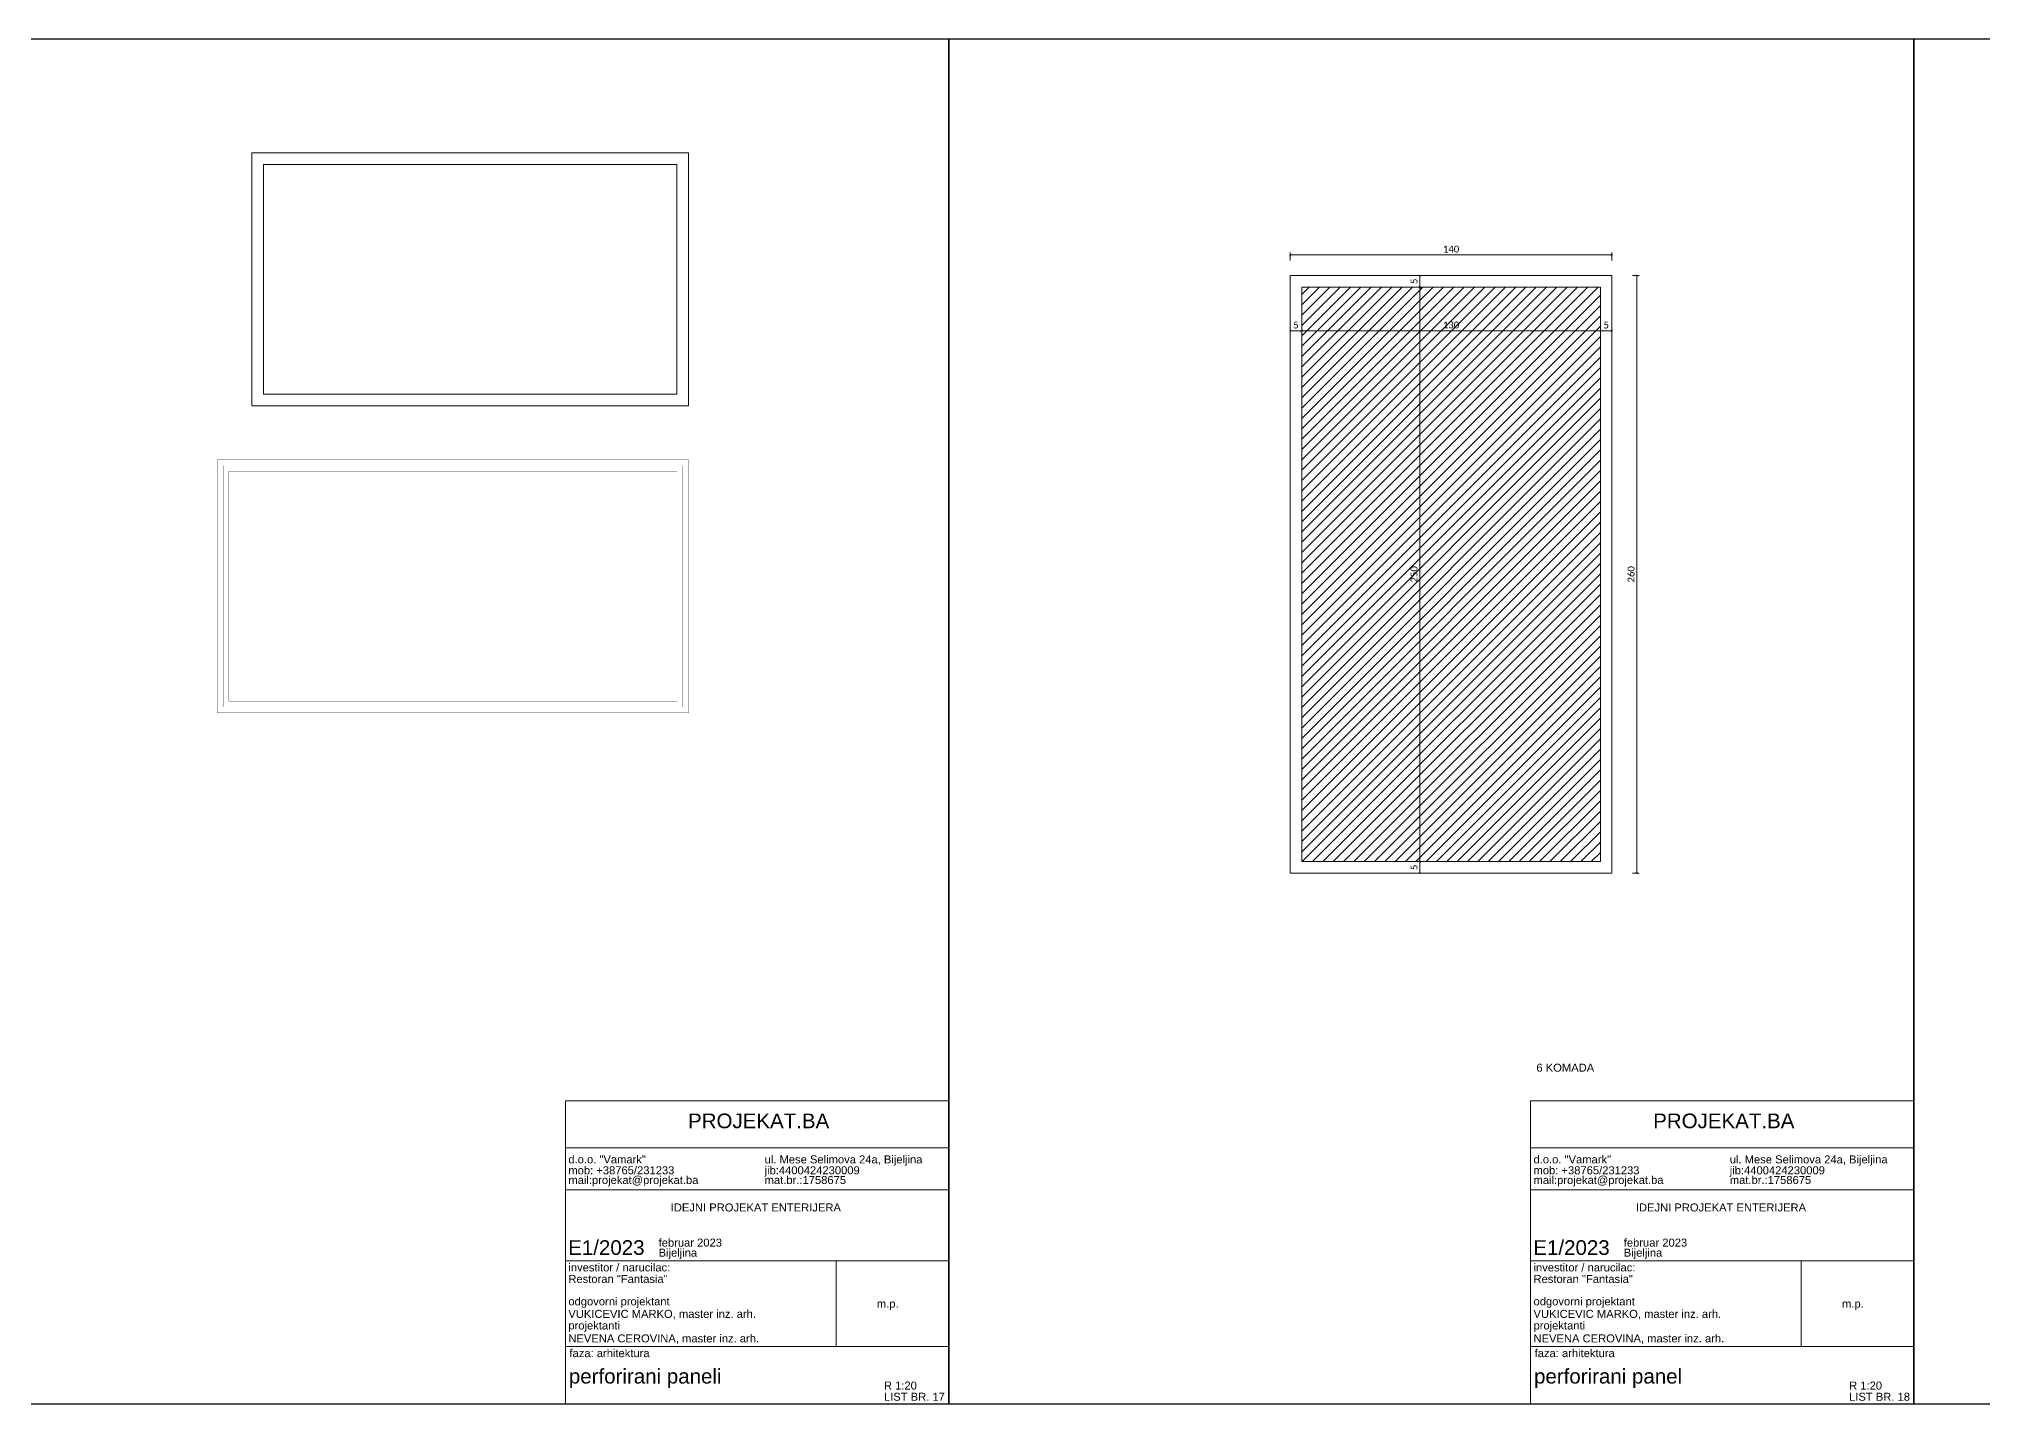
# Model space of a CAD drawing. Header units: centimetres. Extents: x -26724 to 60145, y -23645 to 6771.
# Drawn here: x 14631 to 15476, y 81 to 675 of the extents above; entities that cross this region are included whole.
import ezdxf

# ---------------------------------------------------------------- set-up
doc = ezdxf.new("R2010")
doc.units = ezdxf.units.CM
doc.linetypes.add('DALEKOVOD_VN', pattern=[5, 2.5, -2.5])
for name, color, linetype, lineweight in [('2.IZGLED', 7, 'Continuous', 13), ('4.KOTE', 88, 'Continuous', 15), ('kote', 7, 'Continuous', 20)]:
    doc.layers.add(name, color=color, linetype=linetype, lineweight=lineweight)
doc.layers.add('pozicije', color=7, linetype='Continuous')
doc.styles.add('0.15', font='arial.ttf', dxfattribs={"height": 0.15})
doc.styles.get("Standard").update_dxf_attribs({"font": 'calibri.ttf'})
doc.dimstyles.new('ja 1 10', dxfattribs={"dimtxt": 3, "dimasz": 1, "dimexe": 1, "dimexo": 1, "dimgap": 1, "dimtad": 1, "dimdec": 0, "dimtxsty": 'Standard', "dimblk": 'ARCHTICK', "dimcen": 2.5, "dimclrd": 256, "dimclrt": 7, "dimadec": 0, "dimazin": 0, "dimtfac": 1, "dimtdec": 0, "dimtix": 1, "dimtmove": 1, "dimatfit": 3, "dimldrblk": 'ARCHTICK', "dimfxl": 3, "dimfxlon": 1, "dimlwd": 0, "dimlwe": 9, "dimarcsym": 0})

# ---------------------------------------------------------------- blocks, each defined once
blk = doc.blocks.new('_ArchTick')
at = {"color": 0, "linetype": 'ByBlock', "const_width": 0.15}
blk.add_lwpolyline([(-0.5, -0.5), (0.5, 0.5)], dxfattribs=at)
blk = doc.blocks.new('*D2399')
at = {"layer": '4.KOTE', "color": 0, "lineweight": 9, "transparency": 16777216}
for p, q in [((15175.33, 578.31), (15175.33, 581.72)), ((15315.33, 578.31), (15315.33, 581.72))]:
    blk.add_line(p, q, dxfattribs=at)
at = {"layer": '4.KOTE', "lineweight": 0, "transparency": 16777216}
blk.add_line((15315.33, 580.72), (15175.33, 580.72), dxfattribs=at)
at = {"layer": 'Defpoints', "color": 0, "transparency": 16777216}
for p in [(15175.33, 580.72), (15175.33, 559.7, 13.5), (15315.33, 559.7, 13.5)]:
    blk.add_point(p, dxfattribs=at)
at = {"layer": '4.KOTE', "lineweight": 0, "transparency": 16777216, "rotation": 180}
blk.add_blockref('_ArchTick', (15175.33, 580.72), dxfattribs=at)
at = {"layer": '4.KOTE', "lineweight": 0, "transparency": 16777216}
blk.add_blockref('_ArchTick', (15315.33, 580.72), dxfattribs=at)
at = {"layer": '4.KOTE', "color": 7, "transparency": 16777216, "insert": (15245.33, 583.26), "char_height": 3, "attachment_point": 5}
blk.add_mtext('140', dxfattribs=at)
blk = doc.blocks.new('*D2400')
at = {"layer": '4.KOTE', "color": 0, "lineweight": 9, "transparency": 16777216}
for p, q in [((15324.32, 571.77), (15327.2, 571.77)), ((15324.32, 311.77), (15327.2, 311.77))]:
    blk.add_line(p, q, dxfattribs=at)
at = {"layer": '4.KOTE', "lineweight": 0, "transparency": 16777216}
blk.add_line((15326.2, 571.77), (15326.2, 311.77), dxfattribs=at)
at = {"layer": 'Defpoints', "color": 0, "transparency": 16777216}
for p in [(15313.12, 571.77, 13.5), (15313.12, 311.77, 13.5), (15326.2, 311.77)]:
    blk.add_point(p, dxfattribs=at)
at = {"layer": '4.KOTE', "lineweight": 0, "transparency": 16777216}
for p, rotation in [((15326.2, 571.77), 90), ((15326.2, 311.77), 270)]:
    blk.add_blockref('_ArchTick', p, dxfattribs=dict(at, rotation=rotation))
at = {"layer": '4.KOTE', "color": 7, "transparency": 16777216, "insert": (15323.67, 441.77), "char_height": 3, "attachment_point": 5, "rotation": 90}
blk.add_mtext('260', dxfattribs=at)
blk = doc.blocks.new('*D2402')
at = {"layer": '4.KOTE', "color": 0, "lineweight": 9, "transparency": 16777216}
for p, q in [((15175.33, 550.22), (15175.33, 546.7)), ((15180.33, 550.02), (15180.33, 546.7))]:
    blk.add_line(p, q, dxfattribs=at)
at = {"layer": '4.KOTE', "lineweight": 0, "transparency": 16777216}
blk.add_line((15175.33, 547.7), (15180.33, 547.7), dxfattribs=at)
at = {"layer": 'Defpoints', "color": 0, "transparency": 16777216}
for p in [(15175.33, 571.77, 13.5), (15180.33, 566.77, 13.5), (15180.33, 547.7)]:
    blk.add_point(p, dxfattribs=at)
at = {"layer": '4.KOTE', "lineweight": 0, "transparency": 16777216, "rotation": 180}
blk.add_blockref('_ArchTick', (15175.33, 547.7), dxfattribs=at)
at = {"layer": '4.KOTE', "lineweight": 0, "transparency": 16777216}
blk.add_blockref('_ArchTick', (15180.33, 547.7), dxfattribs=at)
at = {"layer": '4.KOTE', "color": 7, "transparency": 16777216, "insert": (15177.83, 550.22), "char_height": 3, "attachment_point": 5}
blk.add_mtext('5', dxfattribs=at)
blk = doc.blocks.new('*D2403')
at = {"layer": '4.KOTE', "color": 0, "lineweight": 9, "transparency": 16777216}
for p, q in [((15180.33, 550.02), (15180.33, 546.7)), ((15310.33, 550.02), (15310.33, 546.7))]:
    blk.add_line(p, q, dxfattribs=at)
at = {"layer": '4.KOTE', "lineweight": 0, "transparency": 16777216}
blk.add_line((15180.33, 547.7), (15310.33, 547.7), dxfattribs=at)
at = {"layer": 'Defpoints', "color": 0, "transparency": 16777216}
for p in [(15180.33, 566.77, 13.5), (15310.33, 566.77, 13.5), (15310.33, 547.7)]:
    blk.add_point(p, dxfattribs=at)
at = {"layer": '4.KOTE', "lineweight": 0, "transparency": 16777216, "rotation": 180}
blk.add_blockref('_ArchTick', (15180.33, 547.7), dxfattribs=at)
at = {"layer": '4.KOTE', "lineweight": 0, "transparency": 16777216}
blk.add_blockref('_ArchTick', (15310.33, 547.7), dxfattribs=at)
at = {"layer": '4.KOTE', "color": 7, "transparency": 16777216, "insert": (15245.33, 550.24), "char_height": 3, "attachment_point": 5}
blk.add_mtext('130', dxfattribs=at)
blk = doc.blocks.new('*D2404')
at = {"layer": '4.KOTE', "color": 0, "lineweight": 9, "transparency": 16777216}
for p, q in [((15310.33, 550.02), (15310.33, 546.7)), ((15315.33, 550.22), (15315.33, 546.7))]:
    blk.add_line(p, q, dxfattribs=at)
at = {"layer": '4.KOTE', "lineweight": 0, "transparency": 16777216}
blk.add_line((15310.33, 547.7), (15315.33, 547.7), dxfattribs=at)
at = {"layer": 'Defpoints', "color": 0, "transparency": 16777216}
for p in [(15310.33, 566.77, 13.5), (15315.33, 571.77, 13.5), (15315.33, 547.7)]:
    blk.add_point(p, dxfattribs=at)
at = {"layer": '4.KOTE', "lineweight": 0, "transparency": 16777216, "rotation": 180}
blk.add_blockref('_ArchTick', (15310.33, 547.7), dxfattribs=at)
at = {"layer": '4.KOTE', "lineweight": 0, "transparency": 16777216}
blk.add_blockref('_ArchTick', (15315.33, 547.7), dxfattribs=at)
at = {"layer": '4.KOTE', "color": 7, "transparency": 16777216, "insert": (15312.83, 550.22), "char_height": 3, "attachment_point": 5}
blk.add_mtext('5', dxfattribs=at)
blk = doc.blocks.new('*D2405')
at = {"layer": '4.KOTE', "color": 0, "lineweight": 9, "transparency": 16777216}
for p, q in [((15232.99, 571.77), (15230.75, 571.77)), ((15232.99, 566.77), (15230.75, 566.77))]:
    blk.add_line(p, q, dxfattribs=at)
at = {"layer": '4.KOTE', "lineweight": 0, "transparency": 16777216}
blk.add_line((15231.75, 571.77), (15231.75, 566.77), dxfattribs=at)
at = {"layer": 'Defpoints', "color": 0, "transparency": 16777216}
for p in [(15231.75, 566.77), (15239.88, 571.77, 13.5), (15239.88, 566.77, 13.5)]:
    blk.add_point(p, dxfattribs=at)
at = {"layer": '4.KOTE', "lineweight": 0, "transparency": 16777216}
for p, rotation in [((15231.75, 571.77), 90), ((15231.75, 566.77), 270)]:
    blk.add_blockref('_ArchTick', p, dxfattribs=dict(at, rotation=rotation))
at = {"layer": '4.KOTE', "color": 7, "transparency": 16777216, "insert": (15229.22, 569.27), "char_height": 3, "attachment_point": 5, "rotation": 90}
blk.add_mtext('5', dxfattribs=at)
blk = doc.blocks.new('*D2406')
at = {"layer": '4.KOTE', "color": 0, "lineweight": 9, "transparency": 16777216}
for p, q in [((15232.99, 566.77), (15230.75, 566.77)), ((15233.68, 316.77), (15230.75, 316.77))]:
    blk.add_line(p, q, dxfattribs=at)
at = {"layer": '4.KOTE', "lineweight": 0, "transparency": 16777216}
blk.add_line((15231.75, 566.77), (15231.75, 316.77), dxfattribs=at)
at = {"layer": 'Defpoints', "color": 0, "transparency": 16777216}
for p in [(15239.88, 566.77, 13.5), (15231.75, 316.77), (15245.33, 316.77, 13.5)]:
    blk.add_point(p, dxfattribs=at)
at = {"layer": '4.KOTE', "lineweight": 0, "transparency": 16777216}
for p, rotation in [((15231.75, 566.77), 90), ((15231.75, 316.77), 270)]:
    blk.add_blockref('_ArchTick', p, dxfattribs=dict(at, rotation=rotation))
at = {"layer": '4.KOTE', "color": 7, "transparency": 16777216, "insert": (15229.21, 441.77), "char_height": 3, "attachment_point": 5, "rotation": 90}
blk.add_mtext('250', dxfattribs=at)
blk = doc.blocks.new('*D2407')
at = {"layer": '4.KOTE', "color": 0, "lineweight": 9, "transparency": 16777216}
for p, q in [((15233.68, 316.77), (15230.75, 316.77)), ((15232.04, 311.77), (15230.75, 311.77))]:
    blk.add_line(p, q, dxfattribs=at)
at = {"layer": '4.KOTE', "lineweight": 0, "transparency": 16777216}
blk.add_line((15231.75, 316.77), (15231.75, 311.77), dxfattribs=at)
at = {"layer": 'Defpoints', "color": 0, "transparency": 16777216}
for p in [(15245.33, 316.77, 13.5), (15231.75, 311.77), (15235.38, 311.77, 13.5)]:
    blk.add_point(p, dxfattribs=at)
at = {"layer": '4.KOTE', "lineweight": 0, "transparency": 16777216}
for p, rotation in [((15231.75, 316.77), 90), ((15231.75, 311.77), 270)]:
    blk.add_blockref('_ArchTick', p, dxfattribs=dict(at, rotation=rotation))
at = {"layer": '4.KOTE', "color": 7, "transparency": 16777216, "insert": (15229.22, 314.27), "char_height": 3, "attachment_point": 5, "rotation": 90}
blk.add_mtext('5', dxfattribs=at)

msp = doc.modelspace()

# ---------------------------------------------------------------- hatches: boundary and pattern name
at = {"layer": '4.KOTE', "true_color": 0x939598}
h = msp.add_hatch(dxfattribs=at)
h.set_pattern_fill('ANSI31', color=252)
h.set_pattern_definition([(45, (297.8555, -1e-13), (-2.245064, 2.245064), [])])
h.paths.add_polyline_path([(15180.33, 566.77), (15310.33, 566.77), (15310.33, 316.77), (15180.33, 316.77)])

# ---------------------------------------------------------------- linework, layer by layer
at = {"layer": '2.IZGLED', "lineweight": 25, "ltscale": 50}
for points in [[(14606.73, 674.73), (15026.73, 674.73), (15026.73, 80.73), (14606.73, 80.73)], [(15026.73, 674.73), (15446.73, 674.73), (15446.73, 80.73), (15026.73, 80.73)], [(15446.73, 674.73), (15866.73, 674.73), (15866.73, 80.73), (15446.73, 80.73)]]:
    msp.add_lwpolyline(points, close=True, dxfattribs=at)
at = {"layer": '2.IZGLED', "color": 116, "ltscale": 12, "true_color": 0x136734, "elevation": 13.5}
for points in [[(14913.48, 625.11), (14913.48, 515.11), (14723.48, 515.11), (14723.48, 625.11)], [(14908.48, 620.11), (14908.48, 520.11), (14728.48, 520.11), (14728.48, 620.11)]]:
    msp.add_lwpolyline(points, close=True, dxfattribs=at)
at = {"layer": '2.IZGLED', "color": 177, "true_color": 0x293189, "elevation": 13.5}
msp.add_lwpolyline([(15315.33, 571.77), (15315.33, 311.77), (15175.33, 311.77), (15175.33, 571.77)], close=True, dxfattribs=at)
at = {"layer": '2.IZGLED', "color": 177, "ltscale": 12, "true_color": 0x293189, "elevation": 13.5}
msp.add_lwpolyline([(15180.33, 566.77), (15310.33, 566.77), (15310.33, 316.77), (15180.33, 316.77)], close=True, dxfattribs=at)
at = {"layer": '2.IZGLED', "color": 116, "ltscale": 12, "true_color": 0x136734, "const_width": 0.1, "elevation": 13.5}
msp.add_lwpolyline([(14708.48, 491.55), (14913.48, 491.55), (14913.48, 381.55), (14708.48, 381.55), (14708.48, 491.55)], dxfattribs=at)
at = {"layer": '2.IZGLED', "color": 1, "linetype": 'DALEKOVOD_VN', "ltscale": 3, "const_width": 0.1, "elevation": 13.5}
msp.add_lwpolyline([(14710.98, 489.05), (14910.98, 489.05), (14910.98, 384.05), (14710.98, 384.05)], close=True, dxfattribs=at)
at = {"layer": '2.IZGLED', "color": 116, "ltscale": 12, "true_color": 0x136734, "const_width": 0.1, "elevation": 13.5}
msp.add_lwpolyline([(14713.48, 486.55), (14908.48, 486.55), (14908.48, 386.55), (14713.48, 386.55)], close=True, dxfattribs=at)
at = {"layer": 'kote', "color": 0}
for p, q in [((14859.95, 212.73), (15026.73, 212.73)), ((14859.95, 80.73), (14859.95, 212.73)), ((15279.95, 212.73), (15446.73, 212.73)), ((15279.95, 80.73), (15279.95, 212.73)), ((14859.95, 192.25), (15026.73, 192.25)), ((15279.95, 192.25), (15446.73, 192.25)), ((14859.95, 173.9), (15026.73, 173.9)), ((15279.95, 173.9), (15446.73, 173.9)), ((14859.95, 143.07), (15026.73, 143.07)), ((14977.68, 143.07), (14977.68, 105.77)), ((15279.95, 143.07), (15446.73, 143.07)), ((15397.68, 143.07), (15397.68, 105.77)), ((15026.73, 105.77), (14859.95, 105.77)), ((15446.73, 105.77), (15279.95, 105.77))]:
    msp.add_line(p, q, dxfattribs=at)

# ---------------------------------------------------------------- texts
at = {"layer": 'pozicije', "color": 0, "style": '0.15'}
for s, height, p in [('6 KOMADA', 3.483, (15282.46, 225.37)), ('PROJEKAT.BA', 6.3851, (14913.29, 200.78)), ('PROJEKAT.BA', 6.3851, (15333.29, 200.78)), ('d.o.o. "Vamark"', 3.4828, (14861.21, 185.47)), ('ul. Mese Selimova 24a, Bijeljina', 3.4828, (14946.61, 185.47)), ('d.o.o. "Vamark"', 3.4828, (15281.21, 185.47)), ('ul. Mese Selimova 24a, Bijeljina', 3.4828, (15366.61, 185.47)), ('mob: +38765/231233', 3.4828, (14861.21, 180.73)), ('mail:projekat@projekat.ba', 3.4828, (14861.21, 176.51)), ('jib:4400424230009', 3.4828, (14946.61, 180.73)), ('mat.br.:1758675', 3.4828, (14946.61, 176.51)), ('mob: +38765/231233', 3.4828, (15281.21, 180.73)), ('mail:projekat@projekat.ba', 3.4828, (15281.21, 176.51)), ('jib:4400424230009', 3.4828, (15366.61, 180.73)), ('mat.br.:1758675', 3.4828, (15366.61, 176.51)), ('IDEJNI PROJEKAT ENTERIJERA', 3.4828, (14905.75, 164.56)), ('IDEJNI PROJEKAT ENTERIJERA', 3.4828, (15325.75, 164.56)), ('E1/2023', 6.385, (14861.13, 145.67)), ('februar 2023', 3.4828, (14900.48, 149.26)), ('E1/2023', 6.385, (15281.13, 145.67)), ('februar 2023', 3.4828, (15320.48, 149.26)), ('Bijeljina', 3.483, (14900.48, 144.89)), ('Bijeljina', 3.483, (15320.48, 144.89)), ('investitor / narucilac:', 3.4828, (14861.21, 138.47)), ('Restoran "Fantasia"', 3.4828, (14861.21, 133.45)), ('investitor / narucilac:', 3.4828, (15281.21, 138.47)), ('Restoran "Fantasia"', 3.4828, (15281.21, 133.45)), ('odgovorni projektant', 3.4828, (14861.21, 123.7)), ('odgovorni projektant', 3.4828, (15281.21, 123.7)), ('VUKICEVIC MARKO, master inz. arh.', 3.4828, (14861.21, 118.25)), ('m.p.', 3.483, (14995.46, 122.69)), ('VUKICEVIC MARKO, master inz. arh.', 3.4828, (15281.21, 118.25)), ('m.p.', 3.483, (15415.46, 122.69)), ('projektanti', 3.4828, (14861.21, 113.21)), ('NEVENA CEROVINA, master inz. arh.', 3.4828, (14861.21, 107.59)), ('projektanti', 3.4828, (15281.21, 113.21)), ('NEVENA CEROVINA, master inz. arh.', 3.4828, (15281.21, 107.59)), ('faza: arhitektura', 3.4828, (14861.68, 101.18)), ('faza: arhitektura', 3.4828, (15281.68, 101.18)), ('perforirani paneli', 6.3851, (14861.43, 89.69)), ('perforirani panel', 6.3851, (15281.43, 89.69)), ('R 1:20', 3.483, (14998.54, 87.07)), ('LIST BR. 17', 3.4828, (14998.54, 82.2)), ('R 1:20', 3.483, (15418.54, 87.07)), ('LIST BR. 18', 3.4828, (15418.54, 82.2))]:
    msp.add_text(s, height=height, dxfattribs=at).set_placement(p)

# ---------------------------------------------------------------- dimensions: what is measured, and where the dimension line sits
at = {"layer": '4.KOTE'}
for base, p1, p2, picture, middle in [((15175.33, 580.72), (15315.33, 559.7, 13.5), (15175.33, 559.7, 13.5), '*D2399', (15245.33, 583.26)), ((15180.33, 547.7), (15175.33, 571.77, 13.5), (15180.33, 566.77, 13.5), '*D2402', (15177.83, 550.22)), ((15310.33, 547.7), (15180.33, 566.77, 13.5), (15310.33, 566.77, 13.5), '*D2403', (15245.33, 550.24)), ((15315.33, 547.7), (15310.33, 566.77, 13.5), (15315.33, 571.77, 13.5), '*D2404', (15312.83, 550.22))]:
    dim = msp.add_linear_dim(base=base, p1=p1, p2=p2, dimstyle='ja 1 10', dxfattribs=at)
    dim.commit()
    dim.dimension.update_dxf_attribs({"geometry": picture, "text_midpoint": middle})
for base, p1, p2, picture, middle in [((15231.75, 316.77), (15239.88, 566.77, 13.5), (15245.33, 316.77, 13.5), '*D2406', (15229.21, 441.77)), ((15231.75, 566.77), (15239.88, 571.77, 13.5), (15239.88, 566.77, 13.5), '*D2405', (15229.22, 569.27)), ((15326.2, 311.77), (15313.12, 571.77, 13.5), (15313.12, 311.77, 13.5), '*D2400', (15323.67, 441.77)), ((15231.75, 311.77), (15245.33, 316.77, 13.5), (15235.38, 311.77, 13.5), '*D2407', (15229.22, 314.27))]:
    dim = msp.add_linear_dim(base=base, p1=p1, p2=p2, angle=90, dimstyle='ja 1 10', dxfattribs=at)
    dim.commit()
    dim.dimension.update_dxf_attribs({"geometry": picture, "text_midpoint": middle})

doc.saveas('drawing.dxf')
